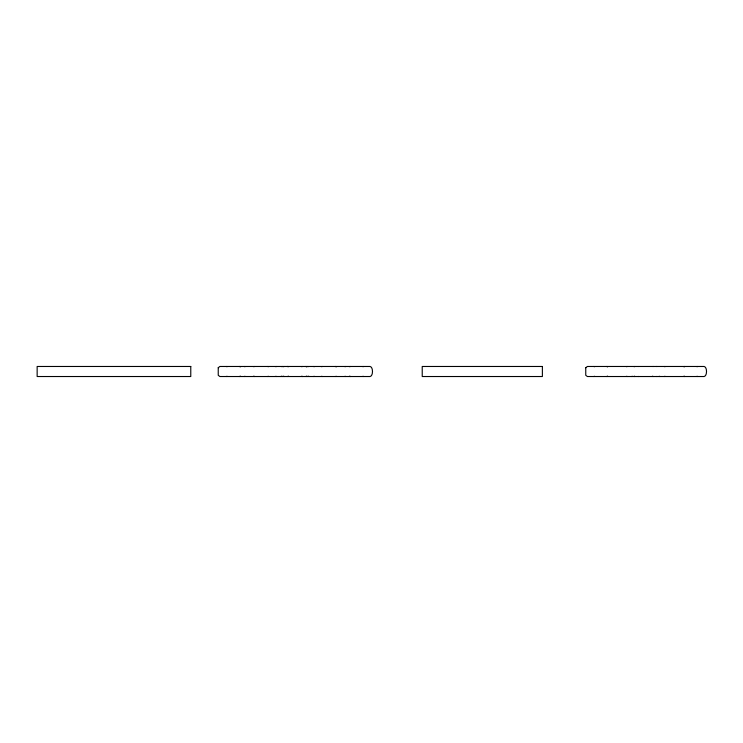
<?xml version="1.0" encoding="UTF-8"?>
<svg xmlns="http://www.w3.org/2000/svg" width="743" height="743" viewBox="0 0 743 743"><rect width="100%" height="100%" fill="white"/><g stroke="black" fill="none" stroke-linecap="round" stroke-linejoin="round"><path stroke-width="1.11" d="M288.321 376.302L287.457 376.525M653.32 366.475L652.846 366.531M253.707 366.698L254.589 366.475M240.379 376.302L239.534 376.525L240.342 376.302M301.63 366.698L302.54 366.475M288.293 376.302L288.451 376.302M306.692 376.302L305.875 376.525L306.636 376.302M349.591 366.698L350.492 366.475M335.464 376.525L336.3 376.302M607.598 376.302L606.762 376.525L607.56 376.302M638.674 376.469L638.237 376.525M657.063 376.469L656.636 376.525M683.941 366.698L684.777 366.475M696.953 366.698L697.788 366.475M227.098 376.302L226.253 376.525M245.023 376.302L244.178 376.525M275.746 366.698L276.591 366.475M281.838 366.698L282.684 366.475M283.334 366.698L284.179 366.475M268.427 376.302L267.582 376.525M281.597 376.302L280.752 376.525M321.561 366.698L322.406 366.475M308.15 376.302L307.305 376.525M314.243 376.302L313.397 376.525M344.966 366.698L345.811 366.475M362.89 366.698L363.736 366.475M594.586 376.302L593.75 376.525M626.525 366.698L627.371 366.475M634.113 366.698L634.959 366.475M632.377 376.302L631.531 376.525M683.969 366.698L684.814 366.475M665.022 376.302L664.186 376.525M652.874 376.469L652.41 376.302L653.311 376.525M664.186 366.475L665.022 366.698M656.58 366.475L657.063 366.531M638.664 366.531L638.701 366.531M697.788 376.525L696.953 376.302M684.814 376.525L683.941 376.302M593.75 366.475L594.586 366.698M660.016 376.525L659.18 376.302M627.371 376.525L626.525 376.302M335.399 366.475L336.3 366.698M313.397 366.475L314.243 366.698M307.305 366.475L308.15 366.698M305.791 366.475L306.692 366.698M288.451 366.698L287.448 366.475L288.043 366.531M363.736 376.525L362.89 376.302M350.492 376.525L349.591 376.302M345.811 376.525L344.966 376.302M267.582 366.475L268.427 366.698M322.406 376.525L321.561 376.302M244.178 366.475L245.023 366.698M309.237 376.525L308.391 376.302M226.253 366.475L227.098 366.698M282.684 376.525L281.838 376.302M276.591 376.525L275.746 376.302M684.777 376.525L683.969 376.302M335.464 366.475L336.245 366.698M305.847 366.475L306.636 366.698M350.427 376.525L349.647 376.302M302.531 376.525L301.63 376.302L302.466 376.525M607.56 366.698L606.762 366.475L607.598 366.698M240.342 366.698L239.534 366.475L240.379 366.698M253.744 376.302L254.552 376.525L253.707 376.302M218.238 367.72L218.238 375.28L219.854 376.525L370.135 376.525C373.283 376.181 373.283 366.819 370.135 366.475L219.854 366.475L218.238 367.72M585.753 367.72L585.753 375.28L587.379 376.525L704.178 376.525C707.317 376.172 707.317 366.828 704.178 366.475L587.379 366.475L585.753 367.72M190.775 366.475L37.15 366.475L37.15 376.525L190.775 376.525L190.775 366.475M542.381 366.475L422.228 366.475L422.228 376.525L542.381 376.525L542.381 366.475M634.949 376.525L634.113 376.302L634.959 376.525M284.179 376.525L283.334 376.302L284.17 376.525"/></g></svg>
